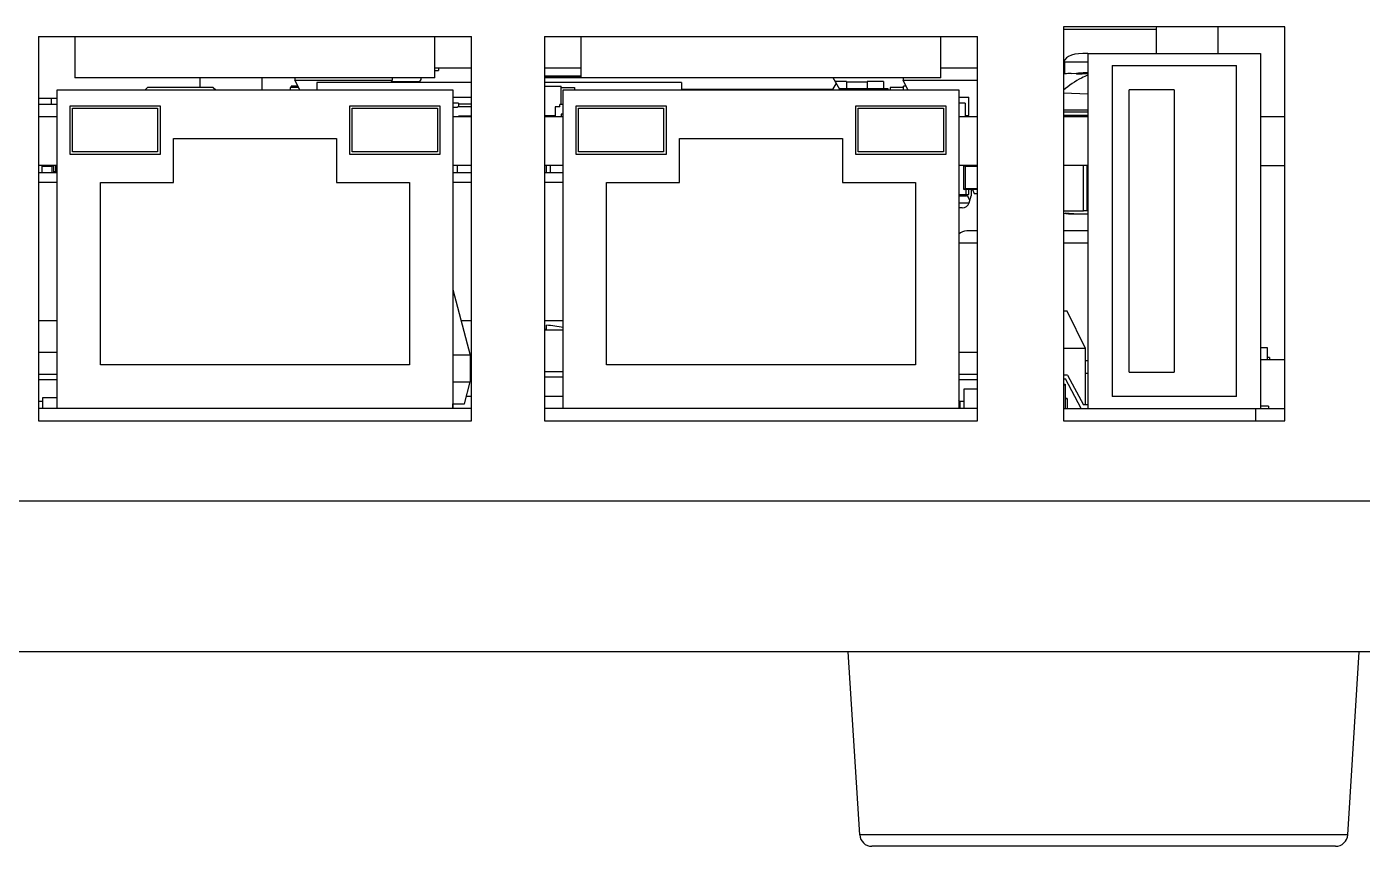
# Model space of a CAD drawing. Header units: millimetres. Extents: x 4086 to 8318, y 123 to 1549.
# Drawn here: x 7204.1 to 7259, y 973.8 to 1007.5 of the extents above; entities that cross this region are included whole.
import ezdxf

# ---------------------------------------------------------------- set-up
doc = ezdxf.new("R2010")
doc.units = ezdxf.units.MM
doc.layers.add('00_COMPONENTS', color=7, linetype='Continuous')
doc.layers.add('20_ALL_FEATURES', color=7, linetype='Continuous')

msp = doc.modelspace()

# ---------------------------------------------------------------- linework, layer by layer
at = {"layer": '00_COMPONENTS', "color": 7, "linetype": 'Continuous'}
for p, q in [((7238.337, 974.283), (7237.866, 981.814)), ((7258.395, 974.283), (7258.866, 981.814)), ((7258.395, 974.283), (7238.337, 974.283)), ((7257.896, 973.814), (7238.836, 973.814))]:
    msp.add_line(p, q, dxfattribs=at)
for centre, start, end in [((7238.836, 974.314), 183.5763, 270), ((7257.896, 974.314), 270, 356.4237)]:
    msp.add_arc(centre, 0.5, start, end, dxfattribs=at)
at = {"layer": '20_ALL_FEATURES', "color": 7, "linetype": 'Continuous'}
for p, q in [((7255.816, 1007.514), (7246.716, 1007.514)), ((7246.716, 1007.514), (7246.716, 991.314)), ((7250.516, 1007.397), (7246.716, 1007.397)), ((7250.516, 1007.397), (7250.516, 1006.414)), ((7253.066, 1006.414), (7253.066, 1007.514)), ((7255.816, 991.314), (7255.816, 1007.514)), ((7204.576, 1007.114), (7222.376, 1007.114)), ((7204.576, 1007.114), (7204.576, 991.314)), ((7206.076, 1007.114), (7206.076, 1005.414)), ((7220.876, 1005.414), (7220.876, 1007.114)), ((7222.376, 991.314), (7222.376, 1007.114)), ((7225.376, 1007.114), (7243.176, 1007.114)), ((7225.376, 1007.114), (7225.376, 991.314)), ((7226.876, 1007.114), (7226.876, 1005.414)), ((7241.676, 1005.414), (7241.676, 1007.114)), ((7243.176, 991.314), (7243.176, 1007.114)), ((7247.716, 1006.414), (7254.816, 1006.414)), ((7247.716, 1006.414), (7247.716, 991.814)), ((7254.816, 1006.414), (7254.816, 991.814)), ((7222.376, 1005.814), (7220.876, 1005.814)), ((7221.025, 1005.814), (7221.025, 1005.714)), ((7226.876, 1005.814), (7225.376, 1005.814)), ((7243.176, 1005.814), (7241.676, 1005.814)), ((7246.727, 1006.064), (7247.716, 1006.064)), ((7246.771, 1005.567), (7246.771, 1006.064)), ((7248.706, 1005.914), (7253.826, 1005.914)), ((7248.706, 1005.914), (7248.706, 992.314)), ((7253.826, 992.314), (7253.826, 1005.914)), ((7220.876, 1005.414), (7206.076, 1005.414)), ((7211.216, 1005.414), (7211.216, 1005.014)), ((7213.766, 1005.414), (7213.766, 1004.914)), ((7215.116, 1005.414), (7215.116, 1005.314)), ((7215.116, 1005.314), (7219.116, 1005.314)), ((7215.316, 1004.914), (7215.116, 1005.314)), ((7222.376, 1005.224), (7216.016, 1005.224)), ((7216.016, 1005.224), (7216.016, 1004.914)), ((7219.071, 1005.224), (7219.116, 1005.314)), ((7219.091, 1005.264), (7220.196, 1005.264)), ((7219.116, 1005.414), (7219.116, 1005.314)), ((7220.066, 1005.224), (7220.066, 1005.264)), ((7220.876, 1005.714), (7221.025, 1005.714)), ((7225.376, 1005.491), (7226.876, 1005.491)), ((7226.876, 1005.422), (7225.376, 1005.422)), ((7241.676, 1005.414), (7225.376, 1005.414)), ((7231.016, 1005.224), (7225.376, 1005.224)), ((7231.016, 1005.224), (7231.016, 1004.914)), ((7237.366, 1005.199), (7237.216, 1004.939)), ((7237.516, 1004.939), (7237.242, 1005.414)), ((7237.791, 1005.264), (7237.329, 1005.264)), ((7237.791, 1005.264), (7237.791, 1004.974)), ((7238.641, 1005.239), (7237.791, 1005.239)), ((7239.316, 1005.264), (7238.641, 1005.264)), ((7238.641, 1005.264), (7238.641, 1004.974)), ((7239.316, 1005.264), (7239.316, 1004.974)), ((7240.116, 1005.414), (7240.116, 1005.314)), ((7240.116, 1005.314), (7243.176, 1005.314)), ((7240.316, 1004.914), (7240.116, 1005.314)), ((7247.024, 1005.596), (7247.326, 1005.605)), ((7247.245, 1005.609), (7247.526, 1005.617)), ((7247.716, 1005.571), (7247.247, 1005.55)), ((7205.346, 1004.914), (7221.606, 1004.914)), ((7205.346, 991.814), (7205.346, 1004.914)), ((7209.066, 1005.014), (7208.966, 1004.914)), ((7211.766, 1005.014), (7209.066, 1005.014)), ((7211.766, 1005.014), (7211.866, 1004.914)), ((7215.266, 1005.014), (7214.921, 1005.014)), ((7214.921, 1005.014), (7214.921, 1004.914)), ((7215.241, 1005.064), (7214.971, 1005.064)), ((7214.971, 1005.064), (7214.971, 1005.014)), ((7221.606, 1004.914), (7221.606, 991.814)), ((7225.376, 1005.064), (7226.066, 1005.064)), ((7226.066, 1004.314), (7226.066, 1005.064)), ((7226.066, 1005.014), (7226.616, 1005.014)), ((7226.146, 1004.914), (7242.406, 1004.914)), ((7226.146, 991.814), (7226.146, 1004.914)), ((7226.616, 1005.014), (7226.616, 1004.914)), ((7237.216, 1004.939), (7231.016, 1004.939)), ((7237.216, 1004.914), (7237.216, 1004.939)), ((7237.496, 1004.974), (7239.486, 1004.974)), ((7237.516, 1004.914), (7237.516, 1004.939)), ((7239.516, 1004.914), (7239.486, 1004.974)), ((7240.136, 1005.014), (7239.586, 1005.014)), ((7239.586, 1005.014), (7239.586, 1004.914)), ((7240.241, 1005.064), (7240.136, 1005.064)), ((7240.136, 1004.914), (7240.136, 1005.064)), ((7242.406, 1004.914), (7242.406, 991.814)), ((7246.716, 1004.801), (7247.716, 1004.758)), ((7251.266, 1004.914), (7249.406, 1004.914)), ((7249.406, 993.314), (7249.406, 1004.914)), ((7251.266, 1004.914), (7251.266, 993.314)), ((7205.346, 1004.564), (7204.576, 1004.564)), ((7205.346, 1004.314), (7204.576, 1004.314)), ((7205.116, 1004.314), (7205.116, 1004.564)), ((7205.876, 1004.264), (7209.576, 1004.264)), ((7205.876, 1002.264), (7205.876, 1004.264)), ((7205.976, 1004.164), (7209.476, 1004.164)), ((7205.976, 1002.364), (7205.976, 1004.164)), ((7209.476, 1004.164), (7209.476, 1002.364)), ((7209.576, 1004.264), (7209.576, 1002.264)), ((7217.376, 1004.264), (7221.076, 1004.264)), ((7217.376, 1002.264), (7217.376, 1004.264)), ((7217.476, 1004.164), (7220.976, 1004.164)), ((7217.476, 1002.364), (7217.476, 1004.164)), ((7220.976, 1004.164), (7220.976, 1002.364)), ((7221.076, 1004.264), (7221.076, 1002.264)), ((7221.606, 1004.614), (7222.376, 1004.614)), ((7221.841, 1004.364), (7221.606, 1004.364)), ((7221.791, 1004.189), (7221.611, 1004.189)), ((7221.791, 1004.194), (7221.791, 1004.189)), ((7222.376, 1004.214), (7221.811, 1004.214)), ((7221.841, 1004.364), (7221.841, 1004.214)), ((7221.841, 1004.339), (7222.376, 1004.339)), ((7226.016, 1004.214), (7225.816, 1004.214)), ((7225.816, 1004.214), (7225.816, 1003.814)), ((7226.146, 1004.314), (7226.016, 1004.314)), ((7226.016, 1004.214), (7226.016, 1004.314)), ((7226.676, 1004.264), (7230.376, 1004.264)), ((7226.676, 1002.264), (7226.676, 1004.264)), ((7226.776, 1004.164), (7230.276, 1004.164)), ((7226.776, 1002.364), (7226.776, 1004.164)), ((7230.276, 1004.164), (7230.276, 1002.364)), ((7230.376, 1004.264), (7230.376, 1002.264)), ((7238.176, 1004.264), (7241.876, 1004.264)), ((7238.176, 1002.264), (7238.176, 1004.264)), ((7238.276, 1004.164), (7241.776, 1004.164)), ((7238.276, 1002.364), (7238.276, 1004.164)), ((7241.776, 1004.164), (7241.776, 1002.364)), ((7241.876, 1004.264), (7241.876, 1002.264)), ((7242.406, 1004.614), (7242.816, 1004.614)), ((7242.671, 1004.364), (7242.406, 1004.364)), ((7242.671, 1004.364), (7242.671, 1003.814)), ((7242.816, 1003.864), (7242.816, 1004.614)), ((7246.716, 1004.095), (7247.716, 1004.095)), ((7205.346, 1003.814), (7204.576, 1003.814)), ((7222.376, 1003.814), (7221.606, 1003.814)), ((7222.376, 1003.839), (7221.841, 1003.839)), ((7222.066, 1003.814), (7222.066, 1003.839)), ((7222.266, 1003.814), (7222.266, 1003.839)), ((7225.376, 1003.864), (7225.816, 1003.864)), ((7226.146, 1003.814), (7225.376, 1003.814)), ((7225.491, 1003.864), (7225.491, 1003.814)), ((7225.816, 1003.839), (7225.741, 1003.839)), ((7225.766, 1003.839), (7225.766, 1003.814)), ((7226.146, 1003.914), (7226.066, 1003.914)), ((7226.066, 1003.914), (7226.066, 1003.814)), ((7243.176, 1003.814), (7242.406, 1003.814)), ((7242.671, 1003.864), (7242.816, 1003.864)), ((7242.811, 1003.814), (7242.811, 1003.864)), ((7247.716, 1004.007), (7246.716, 1004.007)), ((7246.716, 1003.883), (7247.716, 1003.883)), ((7247.716, 1003.814), (7246.716, 1003.814)), ((7255.816, 1003.814), (7254.816, 1003.814)), ((7210.126, 1002.914), (7216.826, 1002.914)), ((7210.126, 1001.114), (7210.126, 1002.914)), ((7216.826, 1002.914), (7216.826, 1001.114)), ((7230.926, 1002.914), (7237.626, 1002.914)), ((7230.926, 1001.114), (7230.926, 1002.914)), ((7237.626, 1002.914), (7237.626, 1001.114)), ((7209.576, 1002.264), (7205.876, 1002.264)), ((7209.476, 1002.364), (7205.976, 1002.364)), ((7221.076, 1002.264), (7217.376, 1002.264)), ((7220.976, 1002.364), (7217.476, 1002.364)), ((7230.376, 1002.264), (7226.676, 1002.264)), ((7230.276, 1002.364), (7226.776, 1002.364)), ((7241.876, 1002.264), (7238.176, 1002.264)), ((7241.776, 1002.364), (7238.276, 1002.364)), ((7205.346, 1001.814), (7204.576, 1001.814)), ((7204.576, 1001.514), (7205.346, 1001.514)), ((7204.716, 1001.814), (7204.716, 1001.514)), ((7205.141, 1001.764), (7204.716, 1001.764)), ((7205.191, 1001.814), (7205.141, 1001.764)), ((7205.141, 1001.514), (7205.141, 1001.764)), ((7205.191, 1001.814), (7205.191, 1001.514)), ((7205.191, 1001.564), (7205.286, 1001.564)), ((7205.286, 1001.814), (7205.286, 1001.514)), ((7222.376, 1001.814), (7221.606, 1001.814)), ((7221.606, 1001.514), (7222.376, 1001.514)), ((7221.796, 1001.814), (7221.796, 1001.514)), ((7226.146, 1001.814), (7225.376, 1001.814)), ((7225.376, 1001.514), (7226.146, 1001.514)), ((7225.466, 1001.514), (7225.466, 1001.814)), ((7225.606, 1001.814), (7225.606, 1001.514)), ((7243.176, 1001.814), (7242.406, 1001.814)), ((7242.616, 1000.814), (7242.616, 1001.814)), ((7242.666, 1001.764), (7242.616, 1001.814)), ((7243.176, 1001.764), (7242.666, 1001.764)), ((7242.666, 1001.764), (7242.666, 1000.864)), ((7247.716, 1001.814), (7246.716, 1001.814)), ((7247.53, 999.945), (7247.53, 1001.814)), ((7247.669, 1001.814), (7247.669, 999.941)), ((7254.816, 1001.814), (7255.816, 1001.814)), ((7205.346, 1001.114), (7204.576, 1001.114)), ((7207.126, 1001.114), (7210.126, 1001.114)), ((7207.126, 993.614), (7207.126, 1001.114)), ((7216.826, 1001.114), (7219.826, 1001.114)), ((7219.826, 1001.114), (7219.826, 993.614)), ((7222.376, 1001.114), (7221.606, 1001.114)), ((7226.146, 1001.114), (7225.376, 1001.114)), ((7227.926, 1001.114), (7230.926, 1001.114)), ((7227.926, 993.614), (7227.926, 1001.114)), ((7237.626, 1001.114), (7240.626, 1001.114)), ((7240.626, 1001.114), (7240.626, 993.614)), ((7242.616, 1000.814), (7242.666, 1000.864)), ((7243.176, 1000.814), (7242.616, 1000.814)), ((7242.666, 1000.864), (7243.176, 1000.864)), ((7242.716, 1000.564), (7242.716, 1000.814)), ((7242.816, 1000.614), (7242.816, 1000.814)), ((7242.916, 1000.814), (7242.916, 1000.564)), ((7242.966, 1000.814), (7243.046, 1000.654)), ((7242.406, 1000.614), (7242.816, 1000.614)), ((7242.406, 1000.564), (7242.716, 1000.564)), ((7242.406, 1000.278), (7242.83, 1000.278)), ((7242.83, 1000.278), (7242.916, 1000.564)), ((7243.046, 1000.654), (7243.176, 1000.654)), ((7242.543, 1000.064), (7242.406, 1000.064)), ((7246.716, 999.945), (7247.53, 999.945)), ((7247.06, 999.814), (7247.716, 999.814)), ((7247.716, 999.938), (7247.669, 999.941)), ((7243.176, 998.614), (7242.406, 998.614)), ((7243.176, 999.114), (7242.741, 999.114)), ((7247.716, 999.115), (7246.716, 999.115)), ((7247.716, 998.615), (7246.716, 998.615)), ((7221.606, 996.704), (7222.327, 994.014)), ((7205.346, 995.414), (7204.576, 995.414)), ((7222.376, 995.414), (7221.952, 995.414)), ((7226.146, 995.414), (7225.376, 995.414)), ((7246.866, 995.814), (7246.716, 995.814)), ((7247.616, 994.276), (7246.866, 995.814)), ((7226.146, 995.038), (7225.376, 995.038)), ((7225.46, 995.059), (7225.46, 995.24)), ((7247.616, 994.276), (7246.716, 994.276)), ((7247.616, 991.964), (7247.616, 994.276)), ((7255.096, 994.314), (7254.816, 994.314)), ((7255.096, 993.814), (7255.096, 994.314)), ((7205.346, 994.114), (7204.576, 994.114)), ((7222.327, 994.014), (7221.606, 994.014)), ((7222.327, 994.014), (7222.327, 992.914)), ((7242.418, 994.114), (7242.406, 994.081)), ((7243.176, 994.114), (7242.418, 994.114)), ((7247.616, 993.784), (7247.716, 993.784)), ((7255.816, 993.814), (7254.816, 993.814)), ((7255.177, 993.914), (7255.096, 993.914)), ((7255.177, 993.914), (7255.177, 993.814)), ((7205.346, 993.214), (7204.576, 993.214)), ((7219.826, 993.614), (7207.126, 993.614)), ((7226.146, 993.32), (7225.376, 993.32)), ((7225.376, 993.114), (7226.146, 993.114)), ((7240.626, 993.614), (7227.926, 993.614)), ((7243.176, 993.214), (7242.406, 993.214)), ((7246.881, 993.183), (7246.716, 993.183)), ((7246.881, 993.183), (7247.531, 991.964)), ((7247.616, 993.264), (7247.716, 993.264)), ((7249.406, 993.314), (7251.266, 993.314)), ((7204.576, 993.014), (7205.346, 993.014)), ((7221.606, 992.914), (7222.327, 992.914)), ((7222.086, 992.014), (7222.327, 992.914)), ((7242.406, 993.014), (7243.176, 993.014)), ((7243.176, 992.614), (7242.611, 992.614)), ((7242.611, 992.614), (7242.611, 991.814)), ((7246.716, 993.033), (7246.791, 993.033)), ((7246.716, 992.814), (7246.776, 992.814)), ((7246.776, 992.814), (7246.726, 992.764)), ((7246.776, 992.814), (7246.776, 991.814)), ((7247.441, 991.814), (7246.791, 993.033)), ((7204.576, 992.114), (7204.765, 992.114)), ((7204.765, 992.264), (7205.346, 992.264)), ((7204.765, 991.814), (7204.765, 992.264)), ((7221.606, 992.014), (7222.086, 992.014)), ((7221.616, 991.814), (7221.616, 992.014)), ((7222.376, 992.314), (7222.166, 992.314)), ((7226.146, 992.314), (7225.376, 992.314)), ((7242.418, 992.114), (7242.406, 992.147)), ((7242.418, 992.114), (7242.611, 992.114)), ((7242.455, 992.114), (7242.455, 991.814)), ((7246.867, 992.224), (7246.776, 992.224)), ((7246.867, 992.214), (7246.776, 992.214)), ((7246.867, 992.224), (7246.867, 991.814)), ((7253.826, 992.314), (7248.706, 992.314)), ((7222.376, 991.814), (7204.576, 991.814)), ((7243.176, 991.814), (7225.376, 991.814)), ((7246.716, 991.814), (7255.816, 991.814)), ((7247.716, 991.964), (7247.531, 991.964)), ((7254.616, 991.314), (7254.616, 991.814)), ((7255.143, 991.914), (7254.816, 991.914)), ((7255.143, 991.914), (7255.143, 991.814)), ((7204.576, 991.314), (7222.376, 991.314)), ((7225.376, 991.314), (7243.176, 991.314)), ((7246.716, 991.314), (7255.816, 991.314)), ((6934.716, 988.014), (7262.016, 988.014)), ((7261.966, 981.814), (6934.766, 981.814))]:
    msp.add_line(p, q, dxfattribs=at)
for centre, radius, start, end in [((7251.016, 1007.397), 0.5, 166.4596, 180), ((7220.196, 1005.384), 0.12, 270, 0), ((7247.329, 1000.608), 4.997, 96.4609, 97.0488), ((7247.327, 1000.621), 4.984, 93.4922, 96.4618), ((7247.325, 1000.642), 4.963, 85.4727, 89.9962), ((7247.524, 999.295), 6.322, 88.3168, 89.9796), ((7221.611, 1004.169), 0.02, 90, 104.6973), ((7221.811, 1004.194), 0.02, 90, 180), ((7242.543, 1000.364), 0.3, 270, 343.3008), ((7242.741, 998.614), 0.5, 90, 132.4), ((7225.116, 990.264), 4.807, 85.8995, 86.8995), ((7225.116, 990.264), 4.988, 78.0915, 86.0484)]:
    msp.add_arc(centre, radius, start, end, dxfattribs=at)
for centre, major_axis, ratio, start_param, end_param in [((7248.616, 1005.394), (1.88, -0.699), 0.393931, 8.496134, 9.462968), ((7242.716, 999.897), (0, 0.667), 0.3, -0.785398, 0), ((7248.616, 999.814), (1.9, -0.038), 0.028594, -3.141019, -2.530154), ((7248.616, 999.814), (1.9, -0.054), 0.020013, 3.359688, 4.102096), ((7247.588, 999.941), (0.1, -0.002), 0.028594, 0.611438, 2.182235)]:
    msp.add_ellipse(centre, major_axis=major_axis, ratio=ratio, start_param=start_param, end_param=end_param, dxfattribs=at)
msp.add_open_spline([(7247.714, 1005.516), (7247.627, 1005.483), (7247.267, 1005.327), (7246.939, 1005.101), (7246.713, 1004.906)], degree=3, knots=[0, 0, 0, 0, 0.239007, 1, 1, 1, 1], dxfattribs=at)

doc.saveas('drawing.dxf')
